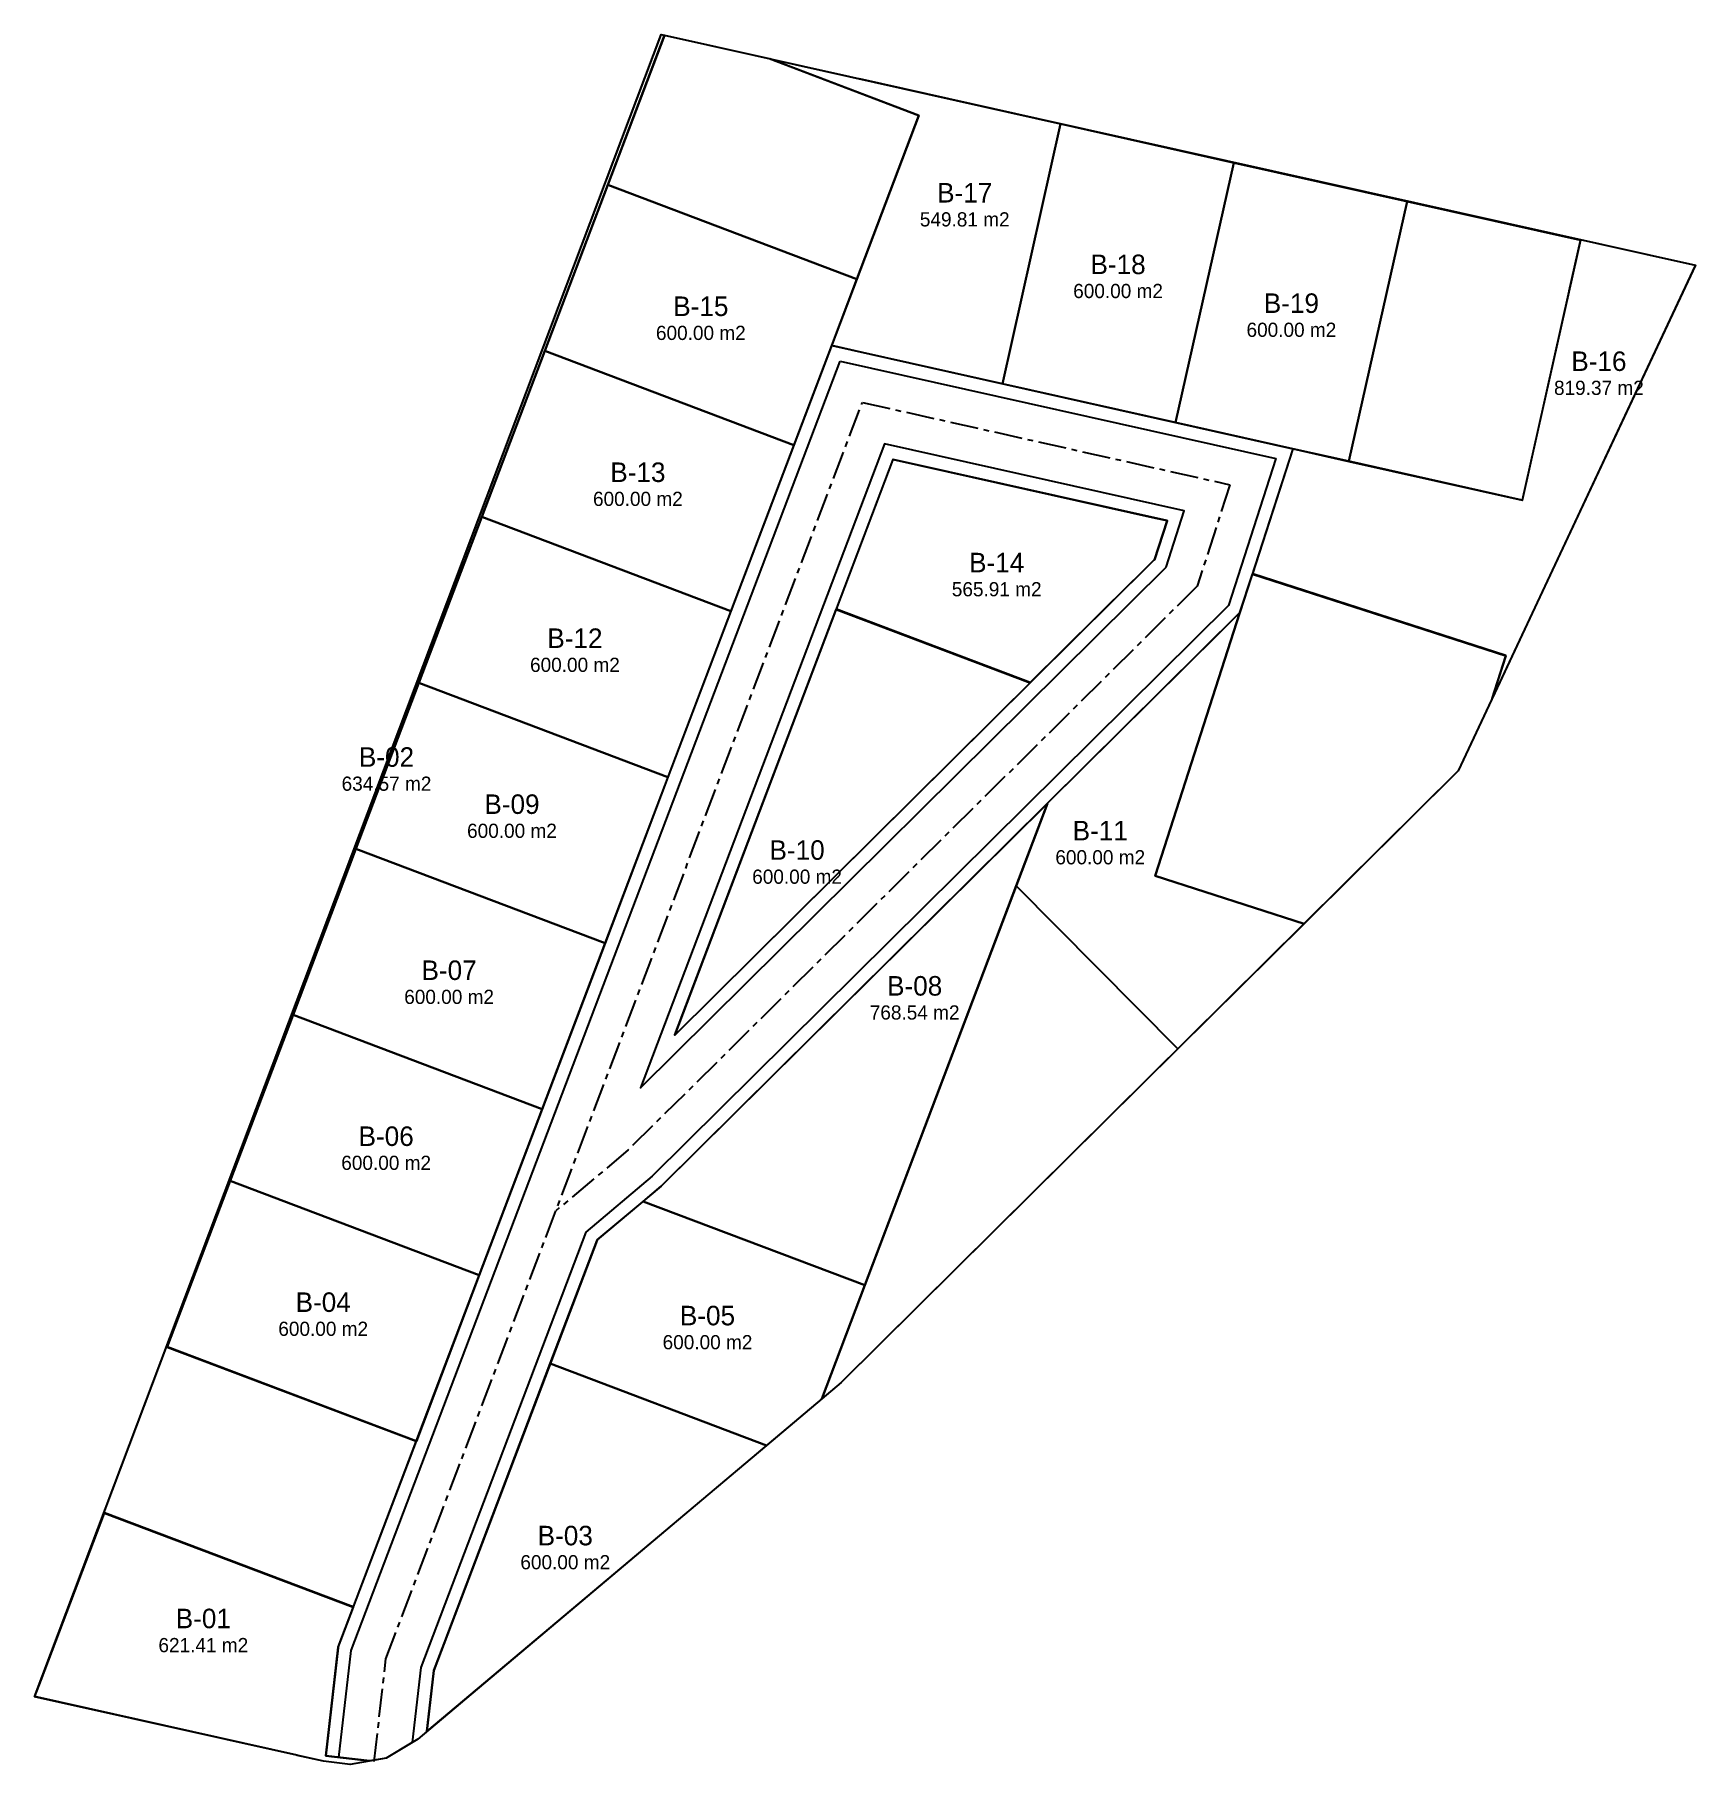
# Model space of a CAD drawing. Header units: metres. Extents: x 357879 to 358234, y 2285120 to 2285465.
# Drawn here: x 358047 to 358234, y 2285270.2 to 2285465.1 of the extents above; entities that cross this region are included whole.
import ezdxf
from ezdxf.enums import TextEntityAlignment as Align

# ---------------------------------------------------------------- set-up
doc = ezdxf.new("R2010")
doc.units = ezdxf.units.M
doc.linetypes.add('CENTER', pattern=[5.08, 3.175, -0.635, 0.635, -0.635])
for name, color, linetype in [('AREA-VERDE', 3, 'Continuous'), ('LOT-LOTES', 2, 'Continuous'), ('LOT-LOTES-IRREG', 30, 'Continuous'), ('LOT-TEXTO', 7, 'Continuous'), ('POLIGONO', 5, 'Continuous'), ('VIAL-ARROYO', 8, 'Continuous'), ('VIAL-BANQUETA', 9, 'Continuous'), ('VIAL-EJE', 1, 'Continuous')]:
    doc.layers.add(name, color=color, linetype=linetype)

msp = doc.modelspace()

# ---------------------------------------------------------------- linework, layer by layer
at = {"layer": 'AREA-VERDE'}
for points in [[(358139.6, 2285437.57), (358111.54, 2285448.2), (358117.93, 2285465.06), (358129.73, 2285462.43), (358146.59, 2285456.04), (358139.6, 2285437.57)], [(358221.09, 2285441.96), (358214.54, 2285412.69), (358195.02, 2285417.06), (358201.58, 2285446.33), (358221.09, 2285441.96)], [(358211.12, 2285390.26), (358207.33, 2285382.17), (358207.33, 2285382.17), (358207.33, 2285382.17), (358207.33, 2285382.17), (358207.33, 2285382.17), (358207.33, 2285382.17), (358207.33, 2285382.17), (358207.33, 2285382.17), (358207.33, 2285382.17), (358207.33, 2285382.17), (358207.33, 2285382.17), (358207.33, 2285382.17), (358207.33, 2285382.17), (358207.33, 2285382.17), (358207.33, 2285382.17), (358207.33, 2285382.17), (358207.33, 2285382.17), (358207.33, 2285382.17), (358207.33, 2285382.17), (358207.33, 2285382.17), (358207.33, 2285382.17), (358207.33, 2285382.17), (358207.33, 2285382.17), (358207.33, 2285382.17), (358207.33, 2285382.17), (358207.33, 2285382.17), (358207.33, 2285382.17), (358207.33, 2285382.17), (358207.33, 2285382.17), (358207.33, 2285382.17), (358207.33, 2285382.17), (358207.33, 2285382.17), (358207.33, 2285382.17), (358207.33, 2285382.17), (358207.33, 2285382.17), (358207.33, 2285382.17), (358207.33, 2285382.17), (358207.33, 2285382.17), (358207.33, 2285382.17), (358207.33, 2285382.17), (358207.33, 2285382.17), (358207.33, 2285382.17), (358207.33, 2285382.17), (358207.33, 2285382.17), (358207.33, 2285382.17), (358207.33, 2285382.17), (358207.33, 2285382.17), (358207.33, 2285382.17), (358207.33, 2285382.17), (358207.33, 2285382.17), (358207.33, 2285382.17), (358207.33, 2285382.17), (358207.33, 2285382.17), (358207.33, 2285382.17), (358207.33, 2285382.17), (358207.33, 2285382.17), (358207.33, 2285382.17), (358207.33, 2285382.17), (358207.33, 2285382.17), (358207.33, 2285382.17), (358207.33, 2285382.17), (358207.33, 2285382.17), (358207.33, 2285382.17), (358207.33, 2285382.17), (358207.33, 2285382.17), (358207.33, 2285382.17), (358207.33, 2285382.17), (358207.33, 2285382.17), (358207.33, 2285382.17), (358207.33, 2285382.17), (358207.33, 2285382.17), (358207.33, 2285382.17), (358207.33, 2285382.17), (358207.33, 2285382.17), (358207.33, 2285382.17), (358207.33, 2285382.17), (358207.33, 2285382.17), (358207.33, 2285382.17), (358207.33, 2285382.17), (358207.33, 2285382.17), (358189.96, 2285364.95), (358173.18, 2285370.37), (358182.75, 2285400.03), (358184.15, 2285404.36), (358212.7, 2285395.14), (358211.12, 2285390.26)], [(358137.84, 2285313.27), (358137.84, 2285313.27), (358137.84, 2285313.27), (358137.84, 2285313.27), (358137.84, 2285313.27), (358137.84, 2285313.27), (358137.84, 2285313.27), (358137.84, 2285313.27), (358137.84, 2285313.27), (358137.84, 2285313.27), (358137.84, 2285313.27), (358137.84, 2285313.27), (358137.84, 2285313.27), (358137.84, 2285313.27), (358137.84, 2285313.27), (358137.84, 2285313.27), (358137.84, 2285313.27), (358137.84, 2285313.27), (358137.84, 2285313.27), (358137.84, 2285313.27), (358137.84, 2285313.27), (358137.84, 2285313.27), (358137.84, 2285313.27), (358137.84, 2285313.27), (358137.84, 2285313.27), (358137.84, 2285313.27), (358137.84, 2285313.27), (358137.84, 2285313.27), (358137.84, 2285313.27), (358137.84, 2285313.27), (358137.84, 2285313.27), (358137.84, 2285313.27), (358137.84, 2285313.27), (358137.84, 2285313.27), (358135.65, 2285311.43), (358135.65, 2285311.43), (358135.65, 2285311.43), (358135.65, 2285311.43), (358135.65, 2285311.43), (358135.65, 2285311.43), (358135.65, 2285311.43), (358135.65, 2285311.43), (358135.65, 2285311.43), (358135.65, 2285311.43), (358135.65, 2285311.43), (358135.65, 2285311.43), (358135.65, 2285311.43), (358135.65, 2285311.43), (358135.65, 2285311.43), (358135.65, 2285311.43), (358135.65, 2285311.43), (358135.65, 2285311.43), (358135.65, 2285311.43), (358135.64, 2285311.43), (358135.64, 2285311.43), (358135.64, 2285311.43), (358135.64, 2285311.43), (358135.64, 2285311.43), (358135.64, 2285311.43), (358135.64, 2285311.43), (358135.64, 2285311.43), (358135.64, 2285311.43), (358135.64, 2285311.43), (358135.64, 2285311.44), (358135.64, 2285311.44), (358135.64, 2285311.44), (358135.64, 2285311.44), (358135.64, 2285311.44), (358135.64, 2285311.44), (358135.64, 2285311.44), (358135.64, 2285311.44), (358140.49, 2285324.22), (358157.54, 2285369.23), (358175.75, 2285350.86), (358137.84, 2285313.27)]]:
    msp.add_lwpolyline(points, close=True, dxfattribs=at)
at = {"layer": 'LOT-LOTES'}
for points in [[(358182.06, 2285450.7), (358175.5, 2285421.43), (358155.99, 2285425.8), (358162.54, 2285455.08), (358182.06, 2285450.7)], [(358201.58, 2285446.33), (358195.02, 2285417.06), (358188.71, 2285418.47), (358188.71, 2285418.47), (358175.5, 2285421.43), (358182.06, 2285450.7), (358201.58, 2285446.33)], [(358132.51, 2285418.87), (358104.45, 2285429.5), (358111.54, 2285448.2), (358139.6, 2285437.57), (358132.51, 2285418.87)], [(358125.42, 2285400.16), (358097.37, 2285410.79), (358104.45, 2285429.5), (358132.51, 2285418.87), (358125.42, 2285400.16)], [(358118.33, 2285381.46), (358090.28, 2285392.09), (358097.37, 2285410.79), (358125.42, 2285400.16), (358118.33, 2285381.46)], [(358111.25, 2285362.76), (358083.19, 2285373.39), (358090.28, 2285392.09), (358118.33, 2285381.46), (358111.25, 2285362.76)], [(358104.16, 2285344.06), (358076.11, 2285354.69), (358083.19, 2285373.39), (358111.25, 2285362.76), (358104.16, 2285344.06)], [(358097.07, 2285325.36), (358069.02, 2285335.99), (358076.11, 2285354.69), (358104.16, 2285344.06), (358097.07, 2285325.36)], [(358089.99, 2285306.65), (358061.93, 2285317.28), (358069.02, 2285335.99), (358097.07, 2285325.36), (358089.99, 2285306.65)]]:
    msp.add_lwpolyline(points, close=True, dxfattribs=at)
at = {"layer": 'LOT-LOTES-IRREG'}
for points in [[(358049.62, 2285284.81), (358049.62, 2285284.81), (358049.62, 2285284.81), (358049.62, 2285284.81), (358049.62, 2285284.81), (358049.62, 2285284.81), (358117.57, 2285465.13), (358117.57, 2285465.13), (358117.57, 2285465.13), (358117.57, 2285465.13), (358117.57, 2285465.13), (358117.57, 2285465.13), (358117.57, 2285465.13), (358117.57, 2285465.13), (358117.57, 2285465.13), (358117.57, 2285465.13), (358117.57, 2285465.13), (358117.57, 2285465.13), (358117.57, 2285465.13), (358117.57, 2285465.13), (358117.57, 2285465.13), (358117.57, 2285465.13), (358117.57, 2285465.13), (358117.57, 2285465.13), (358117.57, 2285465.13), (358117.57, 2285465.13), (358117.57, 2285465.13), (358117.57, 2285465.13), (358117.57, 2285465.13), (358117.57, 2285465.13), (358117.57, 2285465.13), (358117.57, 2285465.13), (358117.57, 2285465.13), (358117.57, 2285465.13), (358117.57, 2285465.13), (358117.57, 2285465.13), (358117.57, 2285465.13), (358117.57, 2285465.13), (358117.57, 2285465.13), (358117.57, 2285465.13), (358117.57, 2285465.13), (358117.57, 2285465.13), (358117.57, 2285465.13), (358117.57, 2285465.13), (358117.57, 2285465.13), (358117.57, 2285465.13), (358117.57, 2285465.13), (358117.57, 2285465.13), (358117.57, 2285465.13), (358117.57, 2285465.13), (358117.57, 2285465.13), (358117.57, 2285465.13), (358117.57, 2285465.13), (358117.57, 2285465.13), (358117.57, 2285465.13), (358117.57, 2285465.13), (358117.57, 2285465.14), (358117.57, 2285465.14), (358117.57, 2285465.14), (358117.57, 2285465.14), (358117.57, 2285465.14), (358117.57, 2285465.14), (358117.57, 2285465.14), (358117.57, 2285465.14), (358117.57, 2285465.14), (358117.57, 2285465.14), (358117.57, 2285465.14), (358117.57, 2285465.14), (358117.57, 2285465.14), (358117.57, 2285465.14), (358117.57, 2285465.14), (358117.57, 2285465.14), (358117.57, 2285465.14), (358117.57, 2285465.14), (358117.57, 2285465.14), (358117.57, 2285465.14), (358117.57, 2285465.14), (358117.57, 2285465.14), (358117.57, 2285465.14), (358117.57, 2285465.14), (358117.57, 2285465.14), (358117.57, 2285465.14), (358117.57, 2285465.14), (358117.57, 2285465.14), (358117.57, 2285465.14), (358117.57, 2285465.14), (358117.57, 2285465.14), (358117.57, 2285465.14), (358117.57, 2285465.14), (358117.57, 2285465.14), (358117.57, 2285465.14), (358117.58, 2285465.14), (358117.58, 2285465.14), (358117.58, 2285465.14), (358117.58, 2285465.14), (358117.58, 2285465.14), (358117.58, 2285465.14), (358117.58, 2285465.14), (358117.58, 2285465.14), (358117.58, 2285465.14), (358117.58, 2285465.14), (358117.58, 2285465.14), (358117.58, 2285465.14), (358117.58, 2285465.14), (358117.58, 2285465.14), (358117.58, 2285465.14), (358117.58, 2285465.14), (358117.58, 2285465.14), (358117.58, 2285465.14), (358117.58, 2285465.14), (358117.58, 2285465.14), (358117.58, 2285465.14), (358117.58, 2285465.14), (358117.58, 2285465.14), (358117.58, 2285465.14), (358117.58, 2285465.14), (358117.58, 2285465.14), (358117.58, 2285465.14), (358117.58, 2285465.14), (358117.58, 2285465.14), (358117.58, 2285465.14), (358117.58, 2285465.14), (358117.58, 2285465.14), (358117.58, 2285465.14), (358117.58, 2285465.14), (358117.58, 2285465.14), (358117.92, 2285465.06), (358117.92, 2285465.06), (358117.93, 2285465.06), (358117.93, 2285465.06), (358117.93, 2285465.06), (358117.93, 2285465.06), (358117.93, 2285465.06), (358117.93, 2285465.06), (358117.93, 2285465.06), (358117.93, 2285465.06), (358117.93, 2285465.06), (358117.93, 2285465.06), (358117.93, 2285465.06), (358117.93, 2285465.06), (358117.93, 2285465.06), (358117.93, 2285465.06), (358117.93, 2285465.06), (358117.93, 2285465.06), (358117.93, 2285465.06), (358117.93, 2285465.05), (358117.93, 2285465.05), (358117.93, 2285465.05), (358117.93, 2285465.05), (358117.93, 2285465.05), (358117.93, 2285465.05), (358117.93, 2285465.05), (358117.93, 2285465.05), (358117.93, 2285465.05), (358111.54, 2285448.2), (358104.45, 2285429.5), (358097.37, 2285410.79), (358090.28, 2285392.09), (358083.19, 2285373.39), (358076.11, 2285354.69), (358069.02, 2285335.99), (358061.93, 2285317.28), (358061.93, 2285317.28), (358061.93, 2285317.28), (358061.93, 2285317.28), (358061.93, 2285317.28), (358061.93, 2285317.27), (358061.93, 2285317.27), (358061.93, 2285317.27), (358061.93, 2285317.27), (358061.93, 2285317.27), (358061.93, 2285317.26), (358061.94, 2285317.26), (358061.94, 2285317.26), (358061.94, 2285317.26), (358061.94, 2285317.26), (358061.94, 2285317.26), (358061.94, 2285317.26), (358089.96, 2285306.64), (358082.89, 2285287.98), (358054.87, 2285298.59), (358054.87, 2285298.59), (358054.87, 2285298.59), (358054.87, 2285298.59), (358054.86, 2285298.59), (358054.86, 2285298.59), (358054.86, 2285298.59), (358054.86, 2285298.59), (358054.86, 2285298.59), (358054.85, 2285298.59), (358054.85, 2285298.59), (358054.85, 2285298.59), (358054.85, 2285298.59), (358054.85, 2285298.59), (358054.85, 2285298.58), (358054.85, 2285298.58), (358054.85, 2285298.58), (358049.62, 2285284.81), (358049.62, 2285284.8), (358049.62, 2285284.8), (358049.62, 2285284.8), (358049.62, 2285284.8), (358049.62, 2285284.8), (358049.62, 2285284.8), (358049.62, 2285284.8), (358049.62, 2285284.8), (358049.62, 2285284.8), (358049.62, 2285284.8), (358049.62, 2285284.8), (358049.62, 2285284.8), (358049.62, 2285284.8), (358049.62, 2285284.8), (358049.62, 2285284.8), (358049.62, 2285284.8), (358049.62, 2285284.8), (358049.62, 2285284.8), (358049.62, 2285284.8), (358049.62, 2285284.8), (358049.62, 2285284.8), (358049.62, 2285284.8), (358049.62, 2285284.8), (358049.62, 2285284.8), (358049.62, 2285284.8), (358049.62, 2285284.8), (358049.62, 2285284.81), (358049.62, 2285284.81), (358049.62, 2285284.81)], [(358136.77, 2285430.1), (358136.77, 2285430.1), (358136.77, 2285430.1), (358136.77, 2285430.1), (358136.77, 2285430.1), (358136.77, 2285430.1), (358136.77, 2285430.1), (358136.77, 2285430.1), (358136.77, 2285430.11), (358136.77, 2285430.11), (358136.77, 2285430.11), (358136.77, 2285430.11), (358136.77, 2285430.11), (358136.77, 2285430.11), (358136.77, 2285430.11), (358136.77, 2285430.11), (358136.77, 2285430.11), (358136.77, 2285430.11), (358136.77, 2285430.11), (358136.77, 2285430.11), (358136.77, 2285430.11), (358136.77, 2285430.11), (358136.77, 2285430.11), (358139.6, 2285437.57), (358146.59, 2285456.04), (358146.59, 2285456.04), (358146.59, 2285456.04), (358146.59, 2285456.04), (358146.59, 2285456.04), (358146.59, 2285456.04), (358146.59, 2285456.04), (358129.79, 2285462.4), (358129.79, 2285462.4), (358129.79, 2285462.4), (358129.79, 2285462.4), (358129.79, 2285462.4), (358129.79, 2285462.4), (358129.79, 2285462.4), (358129.79, 2285462.4), (358129.79, 2285462.4), (358129.79, 2285462.4), (358129.79, 2285462.4), (358129.79, 2285462.4), (358129.79, 2285462.4), (358129.79, 2285462.4), (358129.79, 2285462.41), (358129.79, 2285462.41), (358129.79, 2285462.41), (358129.79, 2285462.41), (358129.79, 2285462.41), (358129.79, 2285462.41), (358129.79, 2285462.41), (358129.79, 2285462.41), (358129.79, 2285462.41), (358129.79, 2285462.41), (358129.79, 2285462.41), (358129.79, 2285462.41), (358129.79, 2285462.41), (358162.54, 2285455.08), (358155.99, 2285425.8), (358140.24, 2285429.33), (358136.77, 2285430.1), (358136.77, 2285430.1)], [(358139.88, 2285460.15), (358139.88, 2285460.15), (358139.88, 2285460.16), (358139.88, 2285460.16), (358139.88, 2285460.16), (358139.88, 2285460.16), (358139.88, 2285460.16), (358139.88, 2285460.16), (358139.88, 2285460.16), (358139.88, 2285460.16), (358139.88, 2285460.16), (358139.88, 2285460.16), (358139.88, 2285460.16), (358139.88, 2285460.16), (358139.88, 2285460.16), (358139.88, 2285460.16), (358139.88, 2285460.16), (358139.88, 2285460.16), (358139.88, 2285460.16), (358139.89, 2285460.16), (358139.89, 2285460.16), (358139.89, 2285460.16), (358234.02, 2285439.15), (358234.02, 2285439.15), (358234.02, 2285439.15), (358234.02, 2285439.15), (358234.02, 2285439.15), (358234.02, 2285439.15), (358234.03, 2285439.15), (358234.03, 2285439.15), (358234.03, 2285439.15), (358234.03, 2285439.15), (358234.03, 2285439.15), (358234.03, 2285439.15), (358234.03, 2285439.15), (358234.03, 2285439.15), (358234.03, 2285439.15), (358234.03, 2285439.15), (358234.03, 2285439.15), (358234.03, 2285439.15), (358234.03, 2285439.15), (358234.03, 2285439.15), (358234.03, 2285439.15), (358234.03, 2285439.15), (358234.03, 2285439.15), (358234.03, 2285439.15), (358234.03, 2285439.15), (358234.03, 2285439.15), (358234.03, 2285439.15), (358234.03, 2285439.15), (358234.03, 2285439.15), (358234.03, 2285439.15), (358234.03, 2285439.15), (358234.03, 2285439.15), (358234.03, 2285439.15), (358234.03, 2285439.15), (358234.03, 2285439.15), (358234.03, 2285439.15), (358234.03, 2285439.15), (358234.03, 2285439.15), (358234.03, 2285439.15), (358234.03, 2285439.15), (358234.03, 2285439.15), (358234.03, 2285439.15), (358234.03, 2285439.15), (358234.03, 2285439.15), (358234.03, 2285439.15), (358234.03, 2285439.15), (358234.03, 2285439.15), (358234.03, 2285439.15), (358234.03, 2285439.15), (358234.03, 2285439.15), (358234.03, 2285439.15), (358234.03, 2285439.15), (358234.03, 2285439.15), (358234.03, 2285439.15), (358234.03, 2285439.15), (358234.03, 2285439.15), (358234.03, 2285439.15), (358234.03, 2285439.15), (358234.03, 2285439.15), (358234.03, 2285439.15), (358234.03, 2285439.15), (358234.03, 2285439.15), (358234.03, 2285439.15), (358234.03, 2285439.15), (358234.03, 2285439.15), (358234.03, 2285439.15), (358234.03, 2285439.15), (358234.03, 2285439.15), (358234.03, 2285439.15), (358234.03, 2285439.15), (358234.03, 2285439.15), (358234.03, 2285439.15), (358234.03, 2285439.15), (358234.03, 2285439.15), (358234.03, 2285439.15), (358234.03, 2285439.15), (358234.03, 2285439.15), (358234.03, 2285439.15), (358234.03, 2285439.15), (358234.03, 2285439.15), (358234.03, 2285439.15), (358234.03, 2285439.15), (358234.03, 2285439.15), (358234.03, 2285439.15), (358234.03, 2285439.15), (358234.03, 2285439.15), (358234.03, 2285439.15), (358234.03, 2285439.15), (358234.03, 2285439.15), (358234.03, 2285439.15), (358234.03, 2285439.15), (358234.03, 2285439.15), (358234.03, 2285439.15), (358234.03, 2285439.15), (358234.03, 2285439.15), (358234.03, 2285439.15), (358234.03, 2285439.15), (358234.03, 2285439.15), (358234.03, 2285439.15), (358234.03, 2285439.15), (358234.03, 2285439.15), (358234.03, 2285439.15), (358234.03, 2285439.15), (358234.03, 2285439.15), (358234.03, 2285439.15), (358234.03, 2285439.15), (358234.03, 2285439.15), (358234.03, 2285439.15), (358234.03, 2285439.15), (358234.03, 2285439.15), (358234.03, 2285439.14), (358234.03, 2285439.14), (358234.03, 2285439.14), (358234.03, 2285439.14), (358234.03, 2285439.14), (358234.03, 2285439.14), (358234.03, 2285439.14), (358234.03, 2285439.14), (358234.03, 2285439.14), (358234.03, 2285439.14), (358234.03, 2285439.14), (358234.03, 2285439.14), (358234.03, 2285439.14), (358234.03, 2285439.14), (358234.03, 2285439.14), (358234.03, 2285439.14), (358234.03, 2285439.14), (358234.03, 2285439.14), (358234.03, 2285439.14), (358234.03, 2285439.14), (358234.03, 2285439.14), (358234.03, 2285439.14), (358234.03, 2285439.14), (358234.03, 2285439.14), (358234.03, 2285439.14), (358234.03, 2285439.14), (358234.03, 2285439.14), (358234.03, 2285439.14), (358234.03, 2285439.14), (358234.03, 2285439.14), (358234.03, 2285439.14), (358234.03, 2285439.14), (358234.03, 2285439.14), (358234.03, 2285439.14), (358211.16, 2285390.33), (358211.16, 2285390.33), (358211.16, 2285390.33), (358211.16, 2285390.33), (358211.16, 2285390.33), (358211.16, 2285390.33), (358211.16, 2285390.33), (358211.16, 2285390.33), (358211.16, 2285390.33), (358211.16, 2285390.33), (358211.15, 2285390.33), (358211.15, 2285390.33), (358211.15, 2285390.33), (358211.15, 2285390.33), (358211.15, 2285390.33), (358211.15, 2285390.33), (358211.15, 2285390.33), (358211.15, 2285390.33), (358211.15, 2285390.33), (358211.15, 2285390.33), (358211.15, 2285390.33), (358211.15, 2285390.33), (358211.15, 2285390.33), (358211.15, 2285390.33), (358211.15, 2285390.33), (358211.15, 2285390.33), (358211.15, 2285390.33), (358211.15, 2285390.33), (358211.15, 2285390.33), (358211.15, 2285390.33), (358211.15, 2285390.33), (358211.15, 2285390.33), (358211.15, 2285390.33), (358211.15, 2285390.33), (358211.15, 2285390.33), (358211.15, 2285390.34), (358212.7, 2285395.14), (358212.7, 2285395.14), (358212.7, 2285395.15), (358212.7, 2285395.15), (358212.7, 2285395.15), (358212.7, 2285395.15), (358212.7, 2285395.15), (358212.7, 2285395.16), (358212.7, 2285395.16), (358212.7, 2285395.16), (358212.7, 2285395.16), (358212.7, 2285395.16), (358212.69, 2285395.16), (358212.69, 2285395.16), (358212.69, 2285395.17), (358212.69, 2285395.17), (358212.69, 2285395.17), (358184.18, 2285404.37), (358188.72, 2285418.45), (358195.02, 2285417.04), (358214.53, 2285412.67), (358214.53, 2285412.67), (358214.53, 2285412.67), (358214.54, 2285412.67), (358214.54, 2285412.67), (358214.54, 2285412.67), (358214.54, 2285412.67), (358214.54, 2285412.67), (358214.55, 2285412.67), (358214.55, 2285412.67), (358214.55, 2285412.67), (358214.55, 2285412.67), (358214.55, 2285412.67), (358214.55, 2285412.68), (358214.55, 2285412.68), (358214.55, 2285412.68), (358214.56, 2285412.68), (358214.56, 2285412.68), (358214.56, 2285412.68), (358214.56, 2285412.68), (358219.83, 2285436.22), (358219.83, 2285436.22), (358219.83, 2285436.23), (358219.83, 2285436.23), (358219.83, 2285436.23), (358219.83, 2285436.23), (358219.83, 2285436.23), (358219.83, 2285436.23), (358219.83, 2285436.24), (358219.82, 2285436.24), (358219.82, 2285436.24), (358219.82, 2285436.24), (358219.82, 2285436.24), (358219.82, 2285436.24), (358219.82, 2285436.24), (358219.82, 2285436.24), (358219.82, 2285436.24), (358219.82, 2285436.24), (358219.82, 2285436.25), (358219.82, 2285436.25), (358219.81, 2285436.25), (358219.81, 2285436.25), (358219.81, 2285436.25), (358219.81, 2285436.25), (358219.81, 2285436.25), (358219.81, 2285436.25), (358219.81, 2285436.25), (358219.81, 2285436.25), (358219.81, 2285436.25), (358219.81, 2285436.25), (358219.81, 2285436.25), (358221.09, 2285441.94), (358221.09, 2285441.94), (358221.09, 2285441.95), (358221.09, 2285441.95), (358221.09, 2285441.95), (358221.09, 2285441.95), (358221.09, 2285441.95), (358221.09, 2285441.96), (358221.09, 2285441.96), (358221.09, 2285441.96), (358221.08, 2285441.96), (358221.08, 2285441.96), (358221.08, 2285441.96), (358221.08, 2285441.96), (358221.08, 2285441.97), (358221.08, 2285441.97), (358221.07, 2285441.97), (358201.58, 2285446.33), (358182.06, 2285450.7), (358162.54, 2285455.08), (358139.88, 2285460.15), (358139.88, 2285460.15), (358139.88, 2285460.15), (358139.88, 2285460.15), (358139.88, 2285460.15), (358139.88, 2285460.15), (358139.88, 2285460.15), (358139.88, 2285460.15), (358139.88, 2285460.15), (358139.88, 2285460.15), (358139.88, 2285460.15), (358139.88, 2285460.15), (358139.88, 2285460.15), (358139.88, 2285460.15), (358139.88, 2285460.15)], [(358137.29, 2285400.39), (358143.69, 2285417.26), (358173.22, 2285410.65), (358173.22, 2285410.65), (358173.22, 2285410.65), (358173.23, 2285410.65), (358173.23, 2285410.65), (358173.23, 2285410.65), (358173.23, 2285410.65), (358173.23, 2285410.65), (358173.24, 2285410.65), (358173.24, 2285410.65), (358173.24, 2285410.65), (358173.24, 2285410.65), (358173.24, 2285410.66), (358173.24, 2285410.66), (358173.24, 2285410.66), (358173.24, 2285410.66), (358173.24, 2285410.66), (358173.24, 2285410.66), (358173.24, 2285410.66), (358173.24, 2285410.66), (358173.24, 2285410.66), (358173.24, 2285410.66), (358173.25, 2285410.66), (358173.25, 2285410.66), (358173.25, 2285410.66), (358173.25, 2285410.66), (358173.25, 2285410.66), (358173.25, 2285410.66), (358173.25, 2285410.66), (358173.25, 2285410.66), (358173.25, 2285410.66), (358173.25, 2285410.66), (358173.25, 2285410.66), (358173.25, 2285410.66), (358173.25, 2285410.66), (358174.52, 2285410.38), (358174.52, 2285410.38), (358174.52, 2285410.38), (358174.52, 2285410.38), (358174.52, 2285410.38), (358174.52, 2285410.38), (358174.52, 2285410.38), (358174.52, 2285410.38), (358174.52, 2285410.38), (358174.52, 2285410.38), (358174.52, 2285410.38), (358174.52, 2285410.38), (358174.52, 2285410.38), (358174.52, 2285410.38), (358174.52, 2285410.38), (358174.52, 2285410.38), (358174.52, 2285410.38), (358174.53, 2285410.38), (358174.53, 2285410.38), (358174.53, 2285410.38), (358174.53, 2285410.38), (358174.53, 2285410.38), (358174.53, 2285410.38), (358174.53, 2285410.38), (358174.53, 2285410.38), (358174.53, 2285410.38), (358174.53, 2285410.38), (358174.53, 2285410.38), (358174.53, 2285410.38), (358174.53, 2285410.38), (358174.53, 2285410.37), (358174.53, 2285410.37), (358174.53, 2285410.37), (358174.53, 2285410.37), (358174.53, 2285410.37), (358174.53, 2285410.37), (358174.53, 2285410.37), (358174.53, 2285410.37), (358174.53, 2285410.37), (358174.53, 2285410.37), (358174.53, 2285410.37), (358174.53, 2285410.37), (358174.53, 2285410.37), (358174.53, 2285410.37), (358174.53, 2285410.37), (358174.53, 2285410.37), (358174.53, 2285410.37), (358174.53, 2285410.37), (358174.53, 2285410.37), (358174.53, 2285410.37), (358174.53, 2285410.37), (358174.53, 2285410.37), (358174.53, 2285410.37), (358174.53, 2285410.37), (358174.53, 2285410.37), (358174.53, 2285410.37), (358174.53, 2285410.37), (358174.53, 2285410.37), (358174.53, 2285410.37), (358174.53, 2285410.37), (358174.53, 2285410.37), (358174.53, 2285410.37), (358174.53, 2285410.37), (358174.53, 2285410.37), (358174.53, 2285410.37), (358174.53, 2285410.37), (358174.53, 2285410.37), (358174.53, 2285410.37), (358174.53, 2285410.37), (358174.53, 2285410.37), (358174.53, 2285410.37), (358174.53, 2285410.37), (358174.53, 2285410.37), (358174.53, 2285410.37), (358174.53, 2285410.37), (358174.53, 2285410.37), (358174.53, 2285410.37), (358174.53, 2285410.37), (358174.53, 2285410.37), (358174.53, 2285410.37), (358174.53, 2285410.37), (358174.53, 2285410.37), (358174.53, 2285410.37), (358174.53, 2285410.37), (358174.53, 2285410.37), (358174.53, 2285410.37), (358174.53, 2285410.37), (358174.53, 2285410.37), (358174.53, 2285410.37), (358174.53, 2285410.37), (358174.53, 2285410.37), (358174.53, 2285410.37), (358174.53, 2285410.37), (358174.53, 2285410.37), (358174.53, 2285410.37), (358174.53, 2285410.37), (358174.53, 2285410.37), (358174.53, 2285410.37), (358174.53, 2285410.37), (358174.53, 2285410.37), (358174.53, 2285410.37), (358174.53, 2285410.37), (358174.53, 2285410.37), (358174.53, 2285410.37), (358174.53, 2285410.37), (358174.53, 2285410.37), (358174.53, 2285410.37), (358174.53, 2285410.37), (358174.53, 2285410.37), (358174.53, 2285410.37), (358174.53, 2285410.37), (358174.53, 2285410.37), (358174.53, 2285410.37), (358174.53, 2285410.37), (358174.53, 2285410.37), (358174.53, 2285410.37), (358174.53, 2285410.37), (358174.53, 2285410.37), (358174.53, 2285410.37), (358174.53, 2285410.37), (358174.53, 2285410.37), (358174.53, 2285410.37), (358174.53, 2285410.37), (358174.53, 2285410.37), (358174.53, 2285410.37), (358174.53, 2285410.37), (358174.53, 2285410.37), (358174.53, 2285410.36), (358174.53, 2285410.36), (358174.53, 2285410.36), (358174.53, 2285410.36), (358174.53, 2285410.36), (358174.53, 2285410.36), (358174.53, 2285410.36), (358174.53, 2285410.36), (358174.53, 2285410.36), (358174.53, 2285410.36), (358174.53, 2285410.36), (358174.53, 2285410.36), (358174.53, 2285410.36), (358173.11, 2285405.96), (358173.11, 2285405.96), (358173.11, 2285405.95), (358173.11, 2285405.95), (358173.11, 2285405.95), (358173.11, 2285405.95), (358173.11, 2285405.95), (358173.11, 2285405.95), (358173.11, 2285405.95), (358173.11, 2285405.95), (358173.11, 2285405.95), (358173.11, 2285405.95), (358173.11, 2285405.95), (358173.11, 2285405.95), (358173.11, 2285405.95), (358173.11, 2285405.95), (358173.11, 2285405.95), (358173.11, 2285405.95), (358173.11, 2285405.95), (358173.11, 2285405.95), (358173.11, 2285405.95), (358173.11, 2285405.95), (358173.11, 2285405.95), (358173.11, 2285405.95), (358173.11, 2285405.95), (358173.11, 2285405.95), (358173.11, 2285405.95), (358173.11, 2285405.95), (358173.11, 2285405.95), (358173.11, 2285405.95), (358173.11, 2285405.95), (358173.11, 2285405.95), (358173.11, 2285405.95), (358173.11, 2285405.95), (358173.1, 2285405.95), (358173.1, 2285405.95), (358173.1, 2285405.95), (358173.1, 2285405.95), (358173.1, 2285405.95), (358173.1, 2285405.95), (358170.49, 2285403.35), (358170.49, 2285403.35), (358170.48, 2285403.35), (358170.48, 2285403.35), (358170.48, 2285403.35), (358170.48, 2285403.35), (358170.48, 2285403.35), (358170.48, 2285403.35), (358170.48, 2285403.35), (358170.48, 2285403.35), (358170.48, 2285403.35), (358170.48, 2285403.35), (358170.48, 2285403.35), (358170.48, 2285403.35), (358170.48, 2285403.35), (358170.48, 2285403.35), (358170.48, 2285403.35), (358170.48, 2285403.35), (358170.48, 2285403.35), (358170.48, 2285403.35), (358170.48, 2285403.35), (358170.47, 2285403.35), (358170.47, 2285403.36), (358170.47, 2285403.36), (358170.47, 2285403.36), (358170.47, 2285403.36), (358170.46, 2285403.36), (358170.46, 2285403.36), (358170.46, 2285403.35), (358170.46, 2285403.35), (358170.46, 2285403.35), (358170.46, 2285403.35), (358170.45, 2285403.35), (358159.12, 2285392.12), (358137.29, 2285400.39)], [(358119.11, 2285352.42), (358119.11, 2285352.42), (358119.11, 2285352.42), (358119.11, 2285352.42), (358119.11, 2285352.42), (358119.11, 2285352.42), (358119.11, 2285352.42), (358119.11, 2285352.42), (358119.11, 2285352.42), (358119.11, 2285352.42), (358119.11, 2285352.42), (358119.11, 2285352.42), (358119.11, 2285352.42), (358119.11, 2285352.42), (358119.11, 2285352.41), (358119.11, 2285352.41), (358119.11, 2285352.41), (358119.11, 2285352.41), (358119.11, 2285352.41), (358119.11, 2285352.41), (358119.1, 2285352.41), (358119.1, 2285352.41), (358119.1, 2285352.41), (358119.1, 2285352.41), (358119.1, 2285352.41), (358119.1, 2285352.41), (358119.1, 2285352.42), (358119.1, 2285352.42), (358119.1, 2285352.42), (358119.1, 2285352.42), (358119.1, 2285352.42), (358119.1, 2285352.42), (358119.1, 2285352.42), (358119.1, 2285352.42), (358119.1, 2285352.42), (358119.1, 2285352.42), (358119.1, 2285352.42), (358119.1, 2285352.42), (358119.1, 2285352.42), (358119.1, 2285352.42), (358119.1, 2285352.42), (358119.1, 2285352.42), (358119.1, 2285352.42), (358119.1, 2285352.42), (358119.1, 2285352.42), (358119.1, 2285352.42), (358119.1, 2285352.42), (358119.09, 2285352.42), (358119.09, 2285352.42), (358119.09, 2285352.42), (358119.09, 2285352.42), (358119.09, 2285352.42), (358119.09, 2285352.42), (358119.09, 2285352.43), (358119.09, 2285352.43), (358119.09, 2285352.43), (358119.09, 2285352.43), (358119.09, 2285352.43), (358119.1, 2285352.43), (358119.1, 2285352.43), (358119.1, 2285352.43), (358119.1, 2285352.43), (358119.1, 2285352.43), (358119.1, 2285352.43), (358137.27, 2285400.38), (358159.13, 2285392.09), (358119.11, 2285352.42)], [(358182.74, 2285400.01), (358182.74, 2285400.01), (358182.74, 2285400.01), (358182.74, 2285400.01), (358182.74, 2285400.01), (358182.74, 2285400.01), (358182.74, 2285400.01), (358182.74, 2285400.01), (358182.74, 2285400.01), (358182.74, 2285400.01), (358182.74, 2285400.01), (358182.74, 2285400.01), (358182.74, 2285400.01), (358182.74, 2285400.01), (358182.74, 2285400.01), (358182.74, 2285400.01), (358182.74, 2285400.01), (358182.75, 2285400.01), (358182.75, 2285400.01), (358182.75, 2285400.01), (358182.75, 2285400.01), (358182.75, 2285400.01), (358182.75, 2285400.01), (358182.75, 2285400.01), (358182.75, 2285400.01), (358182.75, 2285400.01), (358182.75, 2285400.01), (358182.75, 2285400.01), (358173.18, 2285370.37), (358173.18, 2285370.37), (358173.18, 2285370.37), (358189.96, 2285364.95), (358189.96, 2285364.95), (358189.96, 2285364.95), (358189.96, 2285364.95), (358189.96, 2285364.95), (358189.96, 2285364.95), (358189.96, 2285364.95), (358189.96, 2285364.95), (358189.96, 2285364.95), (358189.96, 2285364.95), (358189.96, 2285364.95), (358189.96, 2285364.95), (358189.96, 2285364.95), (358189.96, 2285364.95), (358189.96, 2285364.95), (358189.96, 2285364.95), (358189.96, 2285364.95), (358189.96, 2285364.95), (358189.96, 2285364.95), (358189.96, 2285364.95), (358189.96, 2285364.95), (358189.96, 2285364.95), (358175.75, 2285350.86), (358157.54, 2285369.23), (358161.07, 2285378.52), (358161.07, 2285378.52), (358161.07, 2285378.52), (358161.07, 2285378.52), (358161.07, 2285378.52), (358161.07, 2285378.52), (358161.07, 2285378.52), (358161.07, 2285378.52), (358161.07, 2285378.52), (358161.07, 2285378.52), (358161.07, 2285378.52), (358161.07, 2285378.53), (358161.07, 2285378.53), (358161.07, 2285378.53), (358180.48, 2285397.78), (358182.74, 2285400.01), (358182.74, 2285400.01)], [(358117.58, 2285335.4), (358117.58, 2285335.4), (358117.58, 2285335.4), (358117.58, 2285335.4), (358117.58, 2285335.4), (358117.58, 2285335.4), (358117.58, 2285335.4), (358117.58, 2285335.4), (358161.07, 2285378.52), (358140.49, 2285324.22), (358115.52, 2285333.68), (358117.58, 2285335.4)], [(358110.34, 2285329.32), (358110.34, 2285329.32), (358110.34, 2285329.32), (358110.34, 2285329.32), (358110.34, 2285329.32), (358110.34, 2285329.32), (358110.34, 2285329.33), (358110.34, 2285329.33), (358110.34, 2285329.33), (358110.34, 2285329.33), (358110.34, 2285329.33), (358110.34, 2285329.33), (358110.34, 2285329.33), (358110.34, 2285329.33), (358110.34, 2285329.33), (358110.34, 2285329.33), (358110.34, 2285329.33), (358110.34, 2285329.33), (358115.52, 2285333.68), (358140.49, 2285324.22), (358135.64, 2285311.42), (358129.41, 2285306.17), (358105.06, 2285315.4), (358110.34, 2285329.32)], [(358105.06, 2285315.4), (358129.41, 2285306.17), (358091.19, 2285273.97), (358091.19, 2285273.97), (358091.19, 2285273.97), (358091.19, 2285273.97), (358091.19, 2285273.97), (358091.18, 2285273.97), (358091.18, 2285273.97), (358091.18, 2285273.97), (358091.18, 2285273.97), (358091.18, 2285273.97), (358091.18, 2285273.97), (358091.18, 2285273.97), (358091.18, 2285273.97), (358091.18, 2285273.97), (358091.18, 2285273.97), (358091.18, 2285273.97), (358091.18, 2285273.97), (358091.18, 2285273.97), (358091.18, 2285273.97), (358091.18, 2285273.97), (358091.18, 2285273.97), (358091.18, 2285273.97), (358091.18, 2285273.97), (358091.18, 2285273.97), (358091.18, 2285273.97), (358091.18, 2285273.97), (358091.18, 2285273.97), (358091.17, 2285273.97), (358091.17, 2285273.97), (358091.17, 2285273.97), (358091.17, 2285273.97), (358091.17, 2285273.97), (358091.17, 2285273.97), (358091.17, 2285273.97), (358091.17, 2285273.97), (358091.17, 2285273.97), (358091.17, 2285273.97), (358091.17, 2285273.97), (358091.17, 2285273.97), (358091.17, 2285273.97), (358091.17, 2285273.97), (358091.17, 2285273.98), (358091.17, 2285273.98), (358091.17, 2285273.98), (358091.17, 2285273.98), (358091.17, 2285273.98), (358091.17, 2285273.98), (358091.17, 2285273.98), (358091.17, 2285273.98), (358091.17, 2285273.98), (358091.96, 2285280.81), (358091.96, 2285280.81), (358091.96, 2285280.81), (358091.96, 2285280.81), (358091.96, 2285280.81), (358091.96, 2285280.81), (358091.96, 2285280.81), (358091.96, 2285280.81), (358091.96, 2285280.81), (358091.96, 2285280.81), (358091.96, 2285280.81), (358091.96, 2285280.81), (358091.96, 2285280.81), (358091.96, 2285280.81), (358093.12, 2285283.87), (358105.06, 2285315.4)], [(358047.03, 2285277.88), (358047.72, 2285279.72), (358054.86, 2285298.56), (358082.87, 2285287.94), (358081.16, 2285283.42), (358081.16, 2285283.42), (358081.16, 2285283.42), (358081.16, 2285283.41), (358081.16, 2285283.41), (358081.16, 2285283.41), (358081.16, 2285283.41), (358081.16, 2285283.41), (358081.16, 2285283.4), (358081.16, 2285283.4), (358081.16, 2285283.4), (358081.16, 2285283.4), (358081.17, 2285283.4), (358081.17, 2285283.4), (358081.17, 2285283.4), (358081.17, 2285283.4), (358081.17, 2285283.39), (358081.17, 2285283.39), (358081.18, 2285283.39), (358081.18, 2285283.39), (358081.18, 2285283.39), (358081.18, 2285283.39), (358081.18, 2285283.39), (358081.18, 2285283.39), (358081.18, 2285283.39), (358081.18, 2285283.39), (358081.18, 2285283.39), (358081.18, 2285283.39), (358081.18, 2285283.39), (358081.18, 2285283.39), (358081.18, 2285283.39), (358081.18, 2285283.39), (358081.18, 2285283.39), (358081.18, 2285283.39), (358081.18, 2285283.39), (358081.18, 2285283.39), (358081.18, 2285283.39), (358081.18, 2285283.39), (358079.78, 2285271.22), (358079.78, 2285271.22), (358079.78, 2285271.22), (358079.78, 2285271.21), (358079.78, 2285271.21), (358079.78, 2285271.21), (358079.78, 2285271.21), (358079.78, 2285271.21), (358079.78, 2285271.2), (358079.79, 2285271.2), (358079.79, 2285271.2), (358079.79, 2285271.2), (358079.79, 2285271.2), (358079.79, 2285271.2), (358079.79, 2285271.2), (358079.8, 2285271.2), (358079.8, 2285271.2), (358084.67, 2285270.64), (358084.67, 2285270.64), (358084.67, 2285270.64), (358084.67, 2285270.64), (358084.67, 2285270.64), (358084.67, 2285270.64), (358084.67, 2285270.64), (358084.67, 2285270.64), (358084.67, 2285270.64), (358084.67, 2285270.64), (358084.67, 2285270.64), (358084.67, 2285270.64), (358084.67, 2285270.64), (358084.67, 2285270.64), (358084.67, 2285270.64), (358084.67, 2285270.64), (358084.67, 2285270.64), (358084.67, 2285270.64), (358084.67, 2285270.64), (358084.67, 2285270.64), (358084.67, 2285270.64), (358084.67, 2285270.64), (358084.67, 2285270.64), (358084.67, 2285270.64), (358084.67, 2285270.64), (358084.67, 2285270.64), (358084.67, 2285270.64), (358084.67, 2285270.64), (358084.67, 2285270.64), (358084.67, 2285270.64), (358084.67, 2285270.64), (358084.67, 2285270.64), (358084.67, 2285270.64), (358084.67, 2285270.64), (358084.67, 2285270.64), (358084.67, 2285270.64), (358084.67, 2285270.63), (358084.67, 2285270.63), (358084.67, 2285270.63), (358084.67, 2285270.63), (358084.67, 2285270.63), (358084.67, 2285270.63), (358084.67, 2285270.63), (358084.67, 2285270.63), (358084.67, 2285270.63), (358084.67, 2285270.63), (358084.67, 2285270.63), (358084.67, 2285270.63), (358084.67, 2285270.63), (358084.67, 2285270.63), (358084.67, 2285270.63), (358084.67, 2285270.63), (358084.68, 2285270.63), (358084.68, 2285270.63), (358084.68, 2285270.63), (358084.68, 2285270.63), (358084.68, 2285270.63), (358084.68, 2285270.63), (358084.68, 2285270.63), (358084.68, 2285270.63), (358084.68, 2285270.63), (358084.68, 2285270.63), (358084.68, 2285270.63), (358084.68, 2285270.63), (358084.68, 2285270.63), (358084.68, 2285270.63), (358084.68, 2285270.63), (358084.68, 2285270.63), (358084.68, 2285270.63), (358084.68, 2285270.63), (358084.68, 2285270.63), (358084.68, 2285270.63), (358084.68, 2285270.63), (358084.68, 2285270.63), (358084.68, 2285270.63), (358084.68, 2285270.63), (358084.68, 2285270.63), (358084.68, 2285270.63), (358084.68, 2285270.63), (358084.68, 2285270.63), (358084.68, 2285270.63), (358084.68, 2285270.63), (358084.68, 2285270.63), (358084.68, 2285270.63), (358084.68, 2285270.63), (358084.68, 2285270.63), (358084.68, 2285270.63), (358084.68, 2285270.63), (358084.68, 2285270.63), (358084.68, 2285270.63), (358084.68, 2285270.63), (358084.68, 2285270.63), (358084.68, 2285270.63), (358084.68, 2285270.63), (358084.68, 2285270.63), (358084.68, 2285270.63), (358084.68, 2285270.63), (358084.68, 2285270.63), (358084.68, 2285270.63), (358084.68, 2285270.63), (358084.68, 2285270.63), (358084.68, 2285270.63), (358084.68, 2285270.63), (358084.68, 2285270.63), (358084.68, 2285270.63), (358084.68, 2285270.63), (358084.68, 2285270.63), (358084.68, 2285270.63), (358084.68, 2285270.63), (358084.68, 2285270.63), (358084.68, 2285270.63), (358084.68, 2285270.63), (358084.68, 2285270.63), (358084.68, 2285270.63), (358084.68, 2285270.63), (358084.68, 2285270.63), (358084.68, 2285270.63), (358084.68, 2285270.63), (358084.68, 2285270.63), (358084.68, 2285270.63), (358084.68, 2285270.63), (358084.68, 2285270.63), (358084.68, 2285270.63), (358084.68, 2285270.63), (358084.68, 2285270.63), (358084.68, 2285270.63), (358084.68, 2285270.63), (358084.68, 2285270.63), (358084.68, 2285270.63), (358084.68, 2285270.63), (358084.68, 2285270.63), (358084.68, 2285270.63), (358084.68, 2285270.63), (358084.68, 2285270.63), (358084.68, 2285270.62), (358084.68, 2285270.62), (358084.68, 2285270.62), (358084.68, 2285270.62), (358084.68, 2285270.62), (358084.68, 2285270.62), (358084.68, 2285270.62), (358084.68, 2285270.62), (358084.68, 2285270.62), (358084.68, 2285270.62), (358084.68, 2285270.62), (358084.68, 2285270.62), (358084.68, 2285270.62), (358084.68, 2285270.62), (358084.68, 2285270.62), (358084.68, 2285270.62), (358084.68, 2285270.62), (358084.68, 2285270.62), (358084.68, 2285270.62), (358084.68, 2285270.62), (358084.68, 2285270.62), (358084.68, 2285270.62), (358084.68, 2285270.62), (358084.68, 2285270.62), (358084.68, 2285270.62), (358084.68, 2285270.62), (358084.68, 2285270.62), (358084.68, 2285270.62), (358084.68, 2285270.62), (358084.68, 2285270.62), (358084.68, 2285270.62), (358084.68, 2285270.62), (358084.68, 2285270.62), (358084.68, 2285270.62), (358084.68, 2285270.62), (358084.68, 2285270.62), (358084.68, 2285270.62), (358084.68, 2285270.62), (358084.68, 2285270.62), (358084.68, 2285270.62), (358084.68, 2285270.62), (358084.68, 2285270.62), (358084.68, 2285270.62), (358084.68, 2285270.62), (358084.68, 2285270.62), (358084.68, 2285270.62), (358084.68, 2285270.62), (358084.68, 2285270.62), (358084.68, 2285270.62), (358084.68, 2285270.62), (358084.68, 2285270.62), (358084.68, 2285270.62), (358084.67, 2285270.62), (358084.67, 2285270.62), (358084.67, 2285270.62), (358084.67, 2285270.62), (358084.67, 2285270.62), (358084.67, 2285270.62), (358084.67, 2285270.62), (358084.67, 2285270.62), (358084.67, 2285270.62), (358084.67, 2285270.62), (358084.67, 2285270.62), (358084.67, 2285270.62), (358084.67, 2285270.62), (358084.67, 2285270.62), (358084.67, 2285270.62), (358084.67, 2285270.62), (358084.67, 2285270.62), (358084.67, 2285270.62), (358084.67, 2285270.62), (358084.67, 2285270.62), (358084.67, 2285270.62), (358084.67, 2285270.62), (358084.67, 2285270.62), (358084.67, 2285270.62), (358084.67, 2285270.62), (358084.67, 2285270.62), (358084.67, 2285270.62), (358084.67, 2285270.62), (358084.67, 2285270.62), (358084.67, 2285270.62), (358084.67, 2285270.62), (358084.67, 2285270.62), (358084.67, 2285270.62), (358084.67, 2285270.62), (358084.67, 2285270.62), (358084.67, 2285270.62), (358084.67, 2285270.62), (358084.67, 2285270.62), (358084.67, 2285270.62), (358084.67, 2285270.62), (358084.67, 2285270.62), (358084.67, 2285270.62), (358084.67, 2285270.62), (358084.67, 2285270.62), (358084.67, 2285270.62), (358084.67, 2285270.62), (358082.53, 2285270.24), (358082.53, 2285270.24), (358082.53, 2285270.24), (358082.53, 2285270.24), (358082.52, 2285270.24), (358082.52, 2285270.24), (358082.52, 2285270.24), (358082.52, 2285270.24), (358082.52, 2285270.24), (358082.52, 2285270.24), (358082.52, 2285270.24), (358082.52, 2285270.24), (358082.52, 2285270.24), (358082.52, 2285270.24), (358082.52, 2285270.24), (358082.52, 2285270.24), (358082.52, 2285270.24), (358082.52, 2285270.24), (358082.52, 2285270.24), (358082.52, 2285270.24), (358082.52, 2285270.24), (358082.52, 2285270.24), (358082.52, 2285270.24), (358082.52, 2285270.24), (358079.54, 2285270.6), (358079.54, 2285270.6), (358079.54, 2285270.6), (358079.54, 2285270.6), (358079.54, 2285270.6), (358079.54, 2285270.6), (358079.54, 2285270.6), (358079.54, 2285270.6), (358076.58, 2285271.26), (358076.58, 2285271.26), (358076.58, 2285271.26), (358076.58, 2285271.26), (358076.58, 2285271.26), (358076.58, 2285271.26), (358076.58, 2285271.26), (358076.58, 2285271.26), (358076.58, 2285271.26), (358076.58, 2285271.26), (358076.58, 2285271.26), (358076.58, 2285271.26), (358076.58, 2285271.26), (358076.58, 2285271.26), (358076.58, 2285271.26), (358076.58, 2285271.26), (358076.58, 2285271.26), (358076.58, 2285271.26), (358076.58, 2285271.26), (358076.58, 2285271.26), (358076.58, 2285271.27), (358076.58, 2285271.27), (358076.57, 2285271.27), (358076.57, 2285271.27), (358076.57, 2285271.27), (358076.57, 2285271.27), (358076.57, 2285271.28), (358076.57, 2285271.28), (358076.57, 2285271.28), (358076.57, 2285271.28), (358076.57, 2285271.28), (358076.56, 2285271.28), (358076.56, 2285271.28), (358076.56, 2285271.28), (358047.03, 2285277.88)]]:
    msp.add_lwpolyline(points, close=True, dxfattribs=at)
at = {"layer": 'POLIGONO'}
msp.add_lwpolyline([(358047, 2285277.87), (358117.57, 2285465.14), (358234.04, 2285439.15), (358207.33, 2285382.17), (358137.84, 2285313.27), (358090.15, 2285273.1), (358086.58, 2285270.95), (358082.52, 2285270.24), (358079.54, 2285270.6), (358047, 2285277.87)], close=True, dxfattribs=at)
at = {"layer": 'VIAL-ARROYO'}
for points in [[(358137.71, 2285428.36), (358186.77, 2285417.37), (358181.44, 2285400.83), (358116.56, 2285336.51), (358109.08, 2285330.22), (358090.49, 2285281.17), (358089.52, 2285272.72), (358086.58, 2285270.95), (358084.74, 2285270.63), (358081.27, 2285271.03), (358082.65, 2285283.07), (358137.71, 2285428.36)], [(358174.42, 2285405.14), (358176.47, 2285411.48), (358142.73, 2285419.03), (358115.23, 2285346.45), (358174.42, 2285405.14)]]:
    msp.add_lwpolyline(points, close=True, dxfattribs=at)
at = {"layer": 'VIAL-BANQUETA'}
for points in [[(358079.78, 2285271.2), (358079.78, 2285271.2), (358081.18, 2285283.43), (358081.18, 2285283.43), (358081.18, 2285283.43), (358136.77, 2285430.1), (358136.77, 2285430.1), (358136.77, 2285430.1), (358188.71, 2285418.47), (358188.71, 2285418.47), (358188.71, 2285418.47), (358182.75, 2285400.03), (358182.75, 2285400.03), (358182.75, 2285400.03), (358117.58, 2285335.4), (358117.58, 2285335.4), (358110.34, 2285329.33), (358110.34, 2285329.33), (358110.34, 2285329.33), (358110.34, 2285329.33), (358110.34, 2285329.32), (358110.34, 2285329.32), (358091.96, 2285280.81), (358091.96, 2285280.81), (358091.96, 2285280.81), (358091.96, 2285280.81), (358091.17, 2285273.95), (358091.17, 2285273.95), (358091.17, 2285273.95), (358090.15, 2285273.1), (358090.15, 2285273.1), (358090.15, 2285273.1), (358086.58, 2285270.95), (358086.58, 2285270.95), (358086.58, 2285270.95), (358084.74, 2285270.63), (358084.74, 2285270.63), (358084.74, 2285270.63), (358079.78, 2285271.2), (358079.78, 2285271.2)], [(358173.1, 2285405.95), (358173.11, 2285405.95), (358173.11, 2285405.95), (358173.11, 2285405.95), (358173.11, 2285405.95), (358173.11, 2285405.95), (358174.53, 2285410.36), (358174.53, 2285410.36), (358174.53, 2285410.37), (358174.53, 2285410.37), (358174.53, 2285410.37), (358174.53, 2285410.37), (358174.53, 2285410.37), (358174.53, 2285410.37), (358174.53, 2285410.37), (358174.53, 2285410.37), (358174.53, 2285410.37), (358174.53, 2285410.37), (358174.53, 2285410.37), (358174.53, 2285410.37), (358174.53, 2285410.38), (358174.53, 2285410.38), (358174.52, 2285410.38), (358174.52, 2285410.38), (358143.68, 2285417.28), (358143.68, 2285417.28), (358143.68, 2285417.28), (358143.68, 2285417.28), (358143.68, 2285417.28), (358143.68, 2285417.28), (358143.68, 2285417.28), (358143.67, 2285417.28), (358143.67, 2285417.28), (358143.67, 2285417.28), (358143.67, 2285417.28), (358143.67, 2285417.28), (358143.67, 2285417.28), (358143.67, 2285417.28), (358143.67, 2285417.28), (358143.67, 2285417.28), (358119.1, 2285352.43), (358119.09, 2285352.43), (358119.09, 2285352.43), (358119.09, 2285352.43), (358119.09, 2285352.42), (358119.09, 2285352.42), (358119.09, 2285352.42), (358119.1, 2285352.42), (358119.1, 2285352.42), (358119.1, 2285352.42), (358119.1, 2285352.42), (358119.1, 2285352.42), (358119.1, 2285352.42), (358119.1, 2285352.42), (358119.1, 2285352.42), (358119.1, 2285352.42), (358119.1, 2285352.42), (358119.1, 2285352.41), (358119.1, 2285352.41), (358119.1, 2285352.41), (358119.1, 2285352.41), (358119.11, 2285352.41), (358119.11, 2285352.41), (358119.11, 2285352.41), (358119.11, 2285352.42), (358119.11, 2285352.42), (358119.11, 2285352.42), (358119.11, 2285352.42), (358119.11, 2285352.42), (358173.1, 2285405.95)]]:
    msp.add_lwpolyline(points, close=True, dxfattribs=at)
at = {"layer": 'VIAL-EJE', "linetype": 'CENTER'}
msp.add_lwpolyline([(358085.24, 2285270.57), (358086.57, 2285282.12), (358140.22, 2285423.7), (358181.62, 2285414.42), (358177.93, 2285402.99), (358113.86, 2285339.47), (358105.71, 2285332.62)], dxfattribs=at)

# ---------------------------------------------------------------- texts
at = {"layer": 'LOT-TEXTO'}
for s, height, p in [('B-17', 2.2, (358151.75, 2285447.32)), ('549.81 m2', 1.6, (358151.75, 2285444.32)), ('B-18', 2.2, (358169.02, 2285439.25)), ('600.00 m2', 1.6, (358169.02, 2285436.25)), ('B-15', 2.2, (358122.03, 2285434.53)), ('B-19', 2.2, (358188.54, 2285434.88)), ('600.00 m2', 1.6, (358188.54, 2285431.88)), ('600.00 m2', 1.6, (358122.03, 2285431.53)), ('B-16', 2.2, (358223.17, 2285428.34)), ('819.37 m2', 1.6, (358223.17, 2285425.34)), ('B-13', 2.2, (358114.94, 2285415.83)), ('600.00 m2', 1.6, (358114.94, 2285412.83)), ('B-14', 2.2, (358155.35, 2285405.65)), ('565.91 m2', 1.6, (358155.35, 2285402.65)), ('B-12', 2.2, (358107.85, 2285397.13)), ('600.00 m2', 1.6, (358107.85, 2285394.13)), ('B-02', 2.2, (358086.63, 2285383.74)), ('634.57 m2', 1.6, (358086.63, 2285380.74)), ('B-09', 2.2, (358100.76, 2285378.43)), ('600.00 m2', 1.6, (358100.76, 2285375.43)), ('B-11', 2.2, (358167.01, 2285375.45)), ('B-10', 2.2, (358132.87, 2285373.26)), ('600.00 m2', 1.6, (358167.01, 2285372.45)), ('600.00 m2', 1.6, (358132.87, 2285370.26)), ('B-07', 2.2, (358093.68, 2285359.72)), ('B-08', 2.2, (358146.11, 2285357.96)), ('600.00 m2', 1.6, (358093.68, 2285356.72)), ('768.54 m2', 1.6, (358146.11, 2285354.96)), ('B-06', 2.2, (358086.59, 2285341.02)), ('600.00 m2', 1.6, (358086.59, 2285338.02)), ('B-04', 2.2, (358079.5, 2285322.32)), ('B-05', 2.2, (358122.78, 2285320.81)), ('600.00 m2', 1.6, (358079.5, 2285319.32)), ('600.00 m2', 1.6, (358122.78, 2285317.81)), ('B-03', 2.2, (358106.76, 2285296.02)), ('600.00 m2', 1.6, (358106.76, 2285293.02)), ('B-01', 2.2, (358066, 2285286.68)), ('621.41 m2', 1.6, (358066, 2285283.68))]:
    msp.add_text(s, height=height, dxfattribs=at).set_placement(p, align=Align.MIDDLE_CENTER)

doc.saveas('drawing.dxf')
